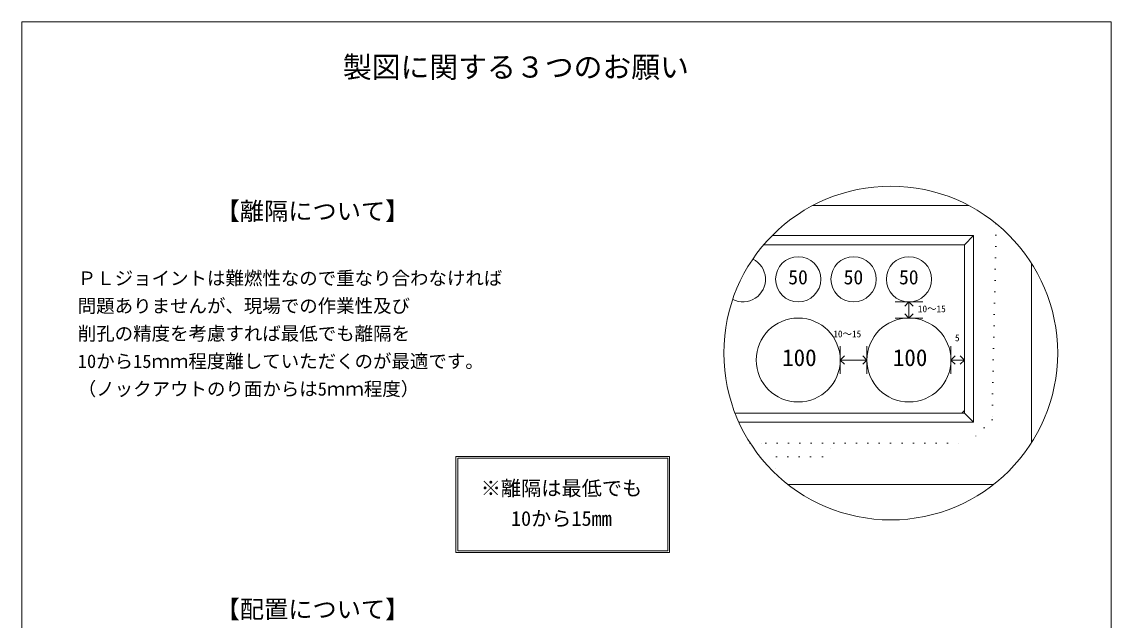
# Model space of a CAD drawing. Units: millimetres, scale not verified. Extents: x -4890 to 18490, y -2347 to 2347.
# Drawn here: x -4890 to -1830, y 665 to 2347 of the extents above; entities that cross this region are included whole.
import ezdxf
from ezdxf.enums import TextEntityAlignment as Align

# ---------------------------------------------------------------- set-up
doc = ezdxf.new("R2010")
doc.units = ezdxf.units.MM
doc.header["$LTSCALE"] = 10
doc.linetypes.add('DASHED1', pattern=[1.8, 1.2, -0.6])
doc.linetypes.add('USER5', pattern=[3.185, 0.01, -3.175])
for name, color, linetype, lineweight in [('0-2_waku', 7, 'Continuous', 18), ('0-3_gaikei', 7, 'Continuous', 18), ('0-4_kakure', 7, 'DASHED1', 5), ('0-5_sunpou', 7, 'Continuous', 5), ('0-8_hole', 7, 'Continuous', 18), ('0-9_uchigawa', 6, 'Continuous', 18), ('0-E_文字１', 7, 'Continuous', 18)]:
    doc.layers.add(name, color=color, linetype=linetype, lineweight=lineweight)
doc.styles.add('ＭＳ ゴシック', font='')
doc.styles.get('ＭＳ ゴシック').set_extended_font_data('MS Gothic')

# ---------------------------------------------------------------- blocks, each defined once
blk = doc.blocks.new('_Open90')
at = {"layer": '0-5_sunpou'}
blk.add_line((0, 0), (-1, 0), dxfattribs=at)
blk.add_lwpolyline([(-0.5, 0.5), (0, 0), (-0.5, -0.5)], dxfattribs=at)

msp = doc.modelspace()

# ---------------------------------------------------------------- linework, layer by layer
at = {"layer": '0-2_waku'}
for p, q in [((-4890, 2346.97), (-1830, 2346.97)), ((-4890, 2346.97), (-1830, 2346.97)), ((-4890, 2346.97), (-4890, -1928.03)), ((-1830, 2346.97), (-1830, -1928.03))]:
    msp.add_line(p, q, dxfattribs=at)
at = {"layer": '0-3_gaikei'}
for p, q in [((-2230.13, 1830.69), (-2668.26, 1830.69)), ((-2053.91, 1163.95), (-2053.91, 1668.32)), ((-2737.81, 1046.61), (-2160.58, 1046.61))]:
    msp.add_line(p, q, dxfattribs=at)
at = {"layer": '0-4_kakure', "linetype": 'USER5', "lineweight": 18}
for p, q in [((-2844.03, 1163.25), (-2799.83, 1163.25)), ((-2799.83, 1163.25), (-2229.59, 1163.25)), ((-2799.83, 1163.25), (-2229.59, 1163.25)), ((-2770.08, 1124.37), (-2773.23, 1077.24)), ((-2770.08, 1124.37), (-2666.4, 1124.37))]:
    msp.add_line(p, q, dxfattribs=at)
for points in [[(-2152.93, 1779.55), (-2164.79, 1228.05), (-2229.59, 1163.25)], [(-2770.08, 1124.37), (-2640.48, 1124.37), (-2601.6, 1163.25)]]:
    msp.add_lwpolyline(points, dxfattribs=at)
at = {"layer": '0-5_sunpou', "color": 150, "lineweight": 18}
for p, q in [((-2436.95, 1559.82), (-2359.19, 1559.82)), ((-2436.95, 1514.46), (-2359.19, 1514.46)), ((-2591.17, 1435.41), (-2591.17, 1357.65)), ((-2516, 1435.41), (-2516, 1357.65)), ((-2280.02, 1435.41), (-2280.02, 1357.65)), ((-2242.55, 1435.41), (-2242.55, 1357.65)), ((-2591.17, 1396.53), (-2516, 1396.53)), ((-2280.02, 1396.53), (-2242.55, 1396.53)), ((-2242.55, 1254.88), (-2249.71, 1247.49))]:
    msp.add_line(p, q, dxfattribs=at)
msp.add_circle((-2449.2, 1416.13), 468.88, dxfattribs=at)
at = {"layer": '0-8_hole'}
for centre, radius in [((-2709.11, 1623.33), 63.5), ((-2553.59, 1623.33), 63.5), ((-2398.07, 1623.33), 63.5), ((-2709.11, 1396.53), 117.94), ((-2398.07, 1396.53), 117.94)]:
    msp.add_circle(centre, radius, dxfattribs=at)
msp.add_arc((-2864.63, 1623.33), 63.5, 243.19936, 63.78529, dxfattribs=at)
at = {"layer": '0-9_uchigawa'}
for p, q in [((-2781.97, 1746.45), (-2216.63, 1746.45)), ((-2216.63, 1221.57), (-2216.63, 1746.45)), ((-2805.83, 1720.53), (-2799.83, 1720.53)), ((-2242.55, 1247.49), (-2242.55, 1720.53)), ((-2886.69, 1247.49), (-2799.83, 1247.49)), ((-2799.83, 1247.49), (-2242.55, 1247.49)), ((-2216.63, 1221.57), (-2242.55, 1247.49)), ((-2875.8, 1221.57), (-2799.83, 1221.57)), ((-2799.83, 1221.57), (-2216.63, 1221.57)), ((-3670.47, 1125.23), (-3070.47, 1125.23)), ((-3670.47, 855.23), (-3670.47, 1125.23)), ((-3665.47, 1120.23), (-3075.47, 1120.23)), ((-3665.47, 860.23), (-3665.47, 1120.23)), ((-3075.47, 860.23), (-3075.47, 1120.23)), ((-3070.47, 855.23), (-3070.47, 1125.23)), ((-3665.47, 860.23), (-3075.47, 860.23)), ((-3670.47, 855.23), (-3070.47, 855.23))]:
    msp.add_line(p, q, dxfattribs=at)
msp.add_lwpolyline([(-2799.83, 1720.53), (-2242.55, 1720.53), (-2216.63, 1746.45)], dxfattribs=at)

# ---------------------------------------------------------------- block references
at = {"layer": '0-5_sunpou', "xscale": 23.328, "yscale": 23.328}
for p, rotation in [((-2398.07, 1559.82), 90), ((-2398.07, 1514.46), 270), ((-2591.17, 1396.53), 180), ((-2280.02, 1396.53), 180)]:
    msp.add_blockref('_Open90', p, dxfattribs=dict(at, rotation=rotation))
for p in [(-2516, 1396.53), (-2242.55, 1396.53)]:
    msp.add_blockref('_Open90', p, dxfattribs=at)

# ---------------------------------------------------------------- texts
at = {"layer": '0-E_文字１', "style": 'ＭＳ ゴシック'}
for s, height, p in [('製図に関する３つのお願い', 59.38, (-3988.06, 2172.18)), ('【離隔について】', 49.88, (-4345.66, 1775.08)), ('ＰＬジョイントは難燃性なので重なり合わなければ', 38.01, (-4732.77, 1595.96)), ('50', 40.38, (-2737.09, 1596.96)), ('50', 40.38, (-2581.57, 1596.96)), ('50', 40.38, (-2426.05, 1596.96)), ('問題ありませんが、現場での作業性及び', 38.01, (-4732.77, 1518.2)), ('10～15', 19, (-2373, 1525.14)), ('削孔の精度を考慮すれば最低でも離隔を', 38.01, (-4732.77, 1440.44)), ('10～15', 19, (-2610.53, 1454.64)), ('5', 19, (-2268.86, 1443.61)), ('10から15ｍｍ程度離していただくのが最適です。', 38.01, (-4732.77, 1362.68)), ('100', 47.51, (-2754.39, 1365.19)), ('100', 47.51, (-2443.35, 1365.19)), ('（ノックアウトのり面からは5ｍｍ程度）', 38.01, (-4732.77, 1284.92)), ('※離隔は最低でも', 41.57, (-3600.94, 1003.08)), ('\u3000 10から15mm', 41.57, (-3600.94, 918.03)), ('【配置について】', 49.88, (-4345.66, 656.23))]:
    msp.add_text(s, height=height, dxfattribs=at).set_placement(p, align=Align.BOTTOM_LEFT)

doc.saveas('drawing.dxf')
